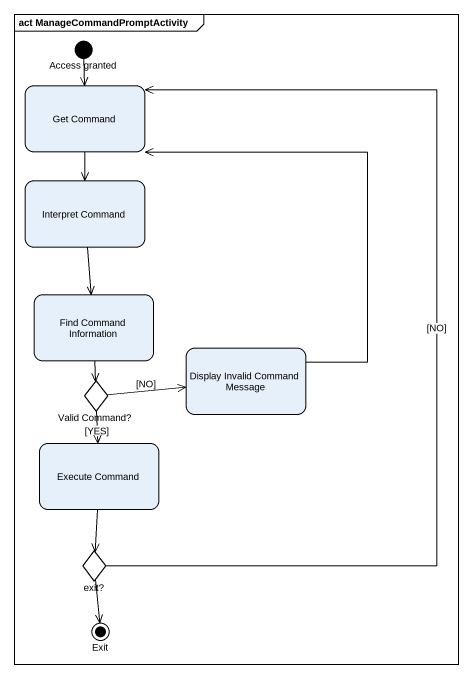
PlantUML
@startuml
mainframe act ManageCommandPromptActivity
hide empty description
state "Access granted" as Access_granted <<start>>
state "Get Command" as Get_Command
state "Interpret Command" as Interpret_Command
state "Find Command Information" as Find_Command_Information
state "Display Invalid Command Message" as Display_Invalid_Command
state "Valid Command?" as Valid_Command <<choice>>
state "Execute Command" as Execute_Command
state "exit?" as exit <<choice>>
state Exit <<end>>
Access_granted --> Get_Command
Get_Command --> Interpret_Command
Interpret_Command --> Find_Command_Information
Find_Command_Information --> Valid_Command
Display_Invalid_Command -up-> Get_Command
Valid_Command -right-> Display_Invalid_Command : [NO]
Valid_Command --> Execute_Command : [YES]
Execute_Command --> exit
exit -up-> Get_Command : [NO]
exit --> Exit
@enduml
